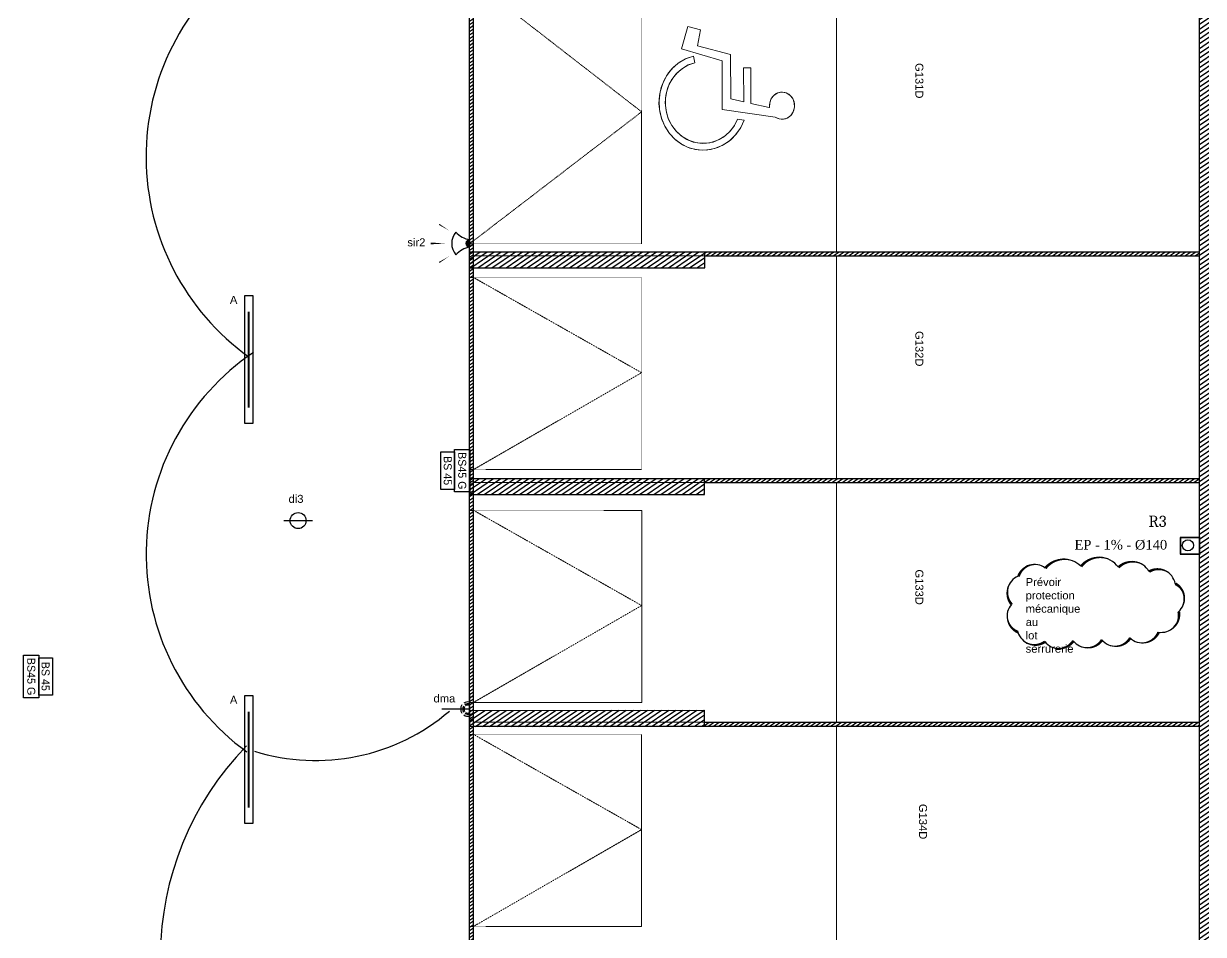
# Model space of a CAD drawing. Header units: millimetres. Extents: x 522027 to 600964, y -380282 to -298602.
# Drawn here: x 550519 to 565261, y -356263 to -344877 of the extents above; entities that cross this region are included whole.
import ezdxf

# ---------------------------------------------------------------- set-up
doc = ezdxf.new("R2010")
doc.units = ezdxf.units.MM
doc.linetypes.add('Style de ligne -1', pattern=[0.41664, 0.20828, -0.20836])
for name, color, linetype in [('3-BAT C-Niveau -2', 7, 'Continuous'), ('prlm-EAU-EP', 141, 'Continuous'), ('prlm-MOD', 64, 'Continuous')]:
    doc.layers.add(name, color=color, linetype=linetype)
doc.layers.add('prlm-ELEC-CFO', color=1, linetype='Continuous', lineweight=25)
doc.layers.add('prlm-ELEC-SSI', color=6, linetype='Continuous', lineweight=25)
doc.styles.add('Arial', font='arial.ttf')
doc.styles.add('Futura Std Book', font='')
doc.styles.add('prlm-eau-euev', font='pala.ttf', dxfattribs={"height": 18})
doc.styles.add('prlm-elec-cfo', font='comic.ttf', dxfattribs={"height": 12})
doc.styles.add('prlm-mod', font='cambriaz.ttf', dxfattribs={"height": 18})
doc.styles.get('Futura Std Book').set_extended_font_data('Futura Std Book')
pattern_1 = [(34.2763986, (505019.333, 142779.704), (18.9067772, -30.5091477), [])]
pattern_2 = [(34.276399, (505201.977, 142745.115), (-23.42441, 44.173488), [])]

# ---------------------------------------------------------------- blocks, each defined once
blk = doc.blocks.new('Groupe-46-1')
at = {"color": 7, "linetype": 'Continuous', "lineweight": 5, "flags": 128}
for points in [[(14530.3, -46814.8), (14975.9, -46730.4), (15041.1, -47074.4), (14595.5, -47158.8)], [(14084.7, -46899.2), (14530.3, -46814.8), (14595.5, -47158.8), (14149.9, -47243.2)]]:
    blk.add_lwpolyline(points, close=True, dxfattribs=at)
blk = doc.blocks.new('Groupe-48-1')
at = {"color": 7, "linetype": 'Continuous', "lineweight": 5, "flags": 128}
for points in [[(14596.4, -47163.7), (15042, -47079.3), (15093.7, -47352.6), (14648.2, -47437)], [(14150.8, -47248.1), (14596.4, -47163.7), (14648.2, -47437), (14202.6, -47521.3)]]:
    blk.add_lwpolyline(points, close=True, dxfattribs=at)
blk = doc.blocks.new('Groupe-49-1')
at = {"color": 7, "linetype": 'Continuous', "lineweight": 5, "flags": 128}
for points in [[(14649.1, -47441.9), (15094.7, -47357.5), (15150.5, -47652.2), (14704.9, -47736.5)], [(14203.5, -47526.3), (14649.1, -47441.9), (14704.9, -47736.5), (14259.3, -47820.9)]]:
    blk.add_lwpolyline(points, close=True, dxfattribs=at)
blk = doc.blocks.new('Groupe-50-1')
at = {"color": 7, "linetype": 'Continuous', "lineweight": 5, "flags": 128}
for points in [[(14705.8, -47741.5), (15151.4, -47657.1), (15204.5, -47937.3), (14758.9, -48021.7)], [(14260.2, -47825.8), (14705.8, -47741.5), (14758.9, -48021.7), (14313.3, -48106.1)]]:
    blk.add_lwpolyline(points, close=True, dxfattribs=at)
blk = doc.blocks.new('Groupe-51-1')
at = {"color": 7, "linetype": 'Continuous', "lineweight": 5, "flags": 128}
for points in [[(14759.8, -48026.6), (15205.4, -47942.2), (15257.3, -48216.3), (14811.7, -48300.7)], [(14314.2, -48111), (14759.8, -48026.6), (14811.7, -48300.7), (14366.2, -48385.1)]]:
    blk.add_lwpolyline(points, close=True, dxfattribs=at)
blk = doc.blocks.new('Groupe-103-1')
at = {"color": 7, "linetype": 'Continuous', "lineweight": 5}
blk.add_circle((15137.7, -47433.2), 6, dxfattribs=at)
blk = doc.blocks.new('Groupe-104-1')
at = {"color": 7, "linetype": 'Continuous', "lineweight": 13, "flags": 128}
blk.add_lwpolyline([(15163.5, -47408.9), (15170.9, -47448.3), (15131.6, -47455.7), (15124.2, -47416.4)], close=True, dxfattribs=at)
at = {"color": 7}
blk.add_blockref('Groupe-103-1', (0, 0), dxfattribs=at)
at = {"color": 7, "insert": (15168, -47449.9), "char_height": 11.33, "attachment_point": 1, "rotation": 280.7236, "line_spacing_factor": 0.962448, "style": 'Futura Std Book'}
blk.add_mtext('EPØ120\\P+Regard', dxfattribs=at)
blk = doc.blocks.new('Groupe-144-1')
at = {"color": 7, "linetype": 'Continuous', "lineweight": 13}
for p, q in [((14358.1, -46945.6), (14360.6, -46916.5)), ((14360.6, -46916.5), (14377.1, -46917.7)), ((14377.1, -46917.7), (14376.9, -46937.9)), ((14410.7, -46950.9), (14358.1, -46945.6)), ((14376.9, -46937.9), (14419.6, -46941)), ((14419.6, -46941), (14430.2, -46995.6)), ((14374.2, -46951.6), (14377.4, -46959.4)), ((14422.2, -47010.4), (14410.7, -46950.9)), ((14438.6, -46954.3), (14447.5, -46952.5)), ((14446.7, -46996.1), (14438.6, -46954.3)), ((14447.5, -46952.5), (14455.9, -46996.4)), ((14488.7, -47007.5), (14422.2, -47010.4)), ((14430.2, -46995.6), (14446.7, -46996.1)), ((14455.9, -46996.4), (14479.3, -46997.1)), ((14451.4, -47018.5), (14443.2, -47018.8))]:
    blk.add_line(p, q, dxfattribs=at)
at = {"color": 7, "linetype": 'Continuous', "lineweight": 13, "flags": 128}
for points in [[(14479.7, -46997), (14479, -46994.1), (14478.8, -46991.1), (14479.1, -46988.2), (14479.9, -46985.3), (14481.1, -46982.7), (14482.7, -46980.4), (14484.7, -46978.4), (14487, -46976.8), (14489.6, -46975.7), (14492.2, -46975.1), (14495, -46975), (14497.7, -46975.4), (14500.4, -46976.3), (14502.8, -46977.7), (14505.1, -46979.5), (14507, -46981.7), (14508.5, -46984.3), (14509.6, -46987), (14510.2, -46989.9), (14510.4, -46992.9), (14510.1, -46995.8), (14509.3, -46998.6), (14508.1, -47001.3), (14506.4, -47003.6), (14504.4, -47005.6), (14502.1, -47007.1), (14499.6, -47008.2), (14496.9, -47008.8), (14494.1, -47008.9), (14491.4, -47008.5), (14488.7, -47007.5), (14422.2, -47010.4), (14410.7, -46950.9), (14358.1, -46945.6), (14360.6, -46916.5), (14377.1, -46917.7), (14376.9, -46937.9), (14419.6, -46941), (14430.2, -46995.6), (14446.7, -46996.1), (14438.6, -46954.3), (14447.5, -46952.5), (14455.9, -46996.4), (14479.3, -46997.1)], [(14374.2, -46951.6), (14377.4, -46959.4), (14370.1, -46963.6), (14363.7, -46969.2), (14358.3, -46975.9), (14354.1, -46983.5), (14351.2, -46991.9), (14349.8, -47000.7), (14349.8, -47009.8), (14351.4, -47018.7), (14354.3, -47027.2), (14358.6, -47035.1), (14364, -47042), (14370.5, -47047.9), (14377.9, -47052.5), (14385.8, -47055.6), (14394.1, -47057.2), (14402.4, -47057.2), (14410.6, -47055.7), (14418.4, -47052.6), (14425.5, -47048), (14431.7, -47042.2), (14436.8, -47035.2), (14440.7, -47027.3), (14443.2, -47018.8), (14451.4, -47018.5), (14449, -47028.2), (14445, -47037.4), (14439.6, -47045.6), (14433, -47052.6), (14425.4, -47058.3), (14416.9, -47062.5), (14407.8, -47065.1), (14398.4, -47065.9), (14389, -47065), (14379.7, -47062.4), (14371, -47058.1), (14363.1, -47052.4), (14356.2, -47045.2), (14350.4, -47037), (14346, -47027.8), (14343.1, -47018.1), (14341.8, -47008), (14342.1, -46997.8), (14344, -46987.9), (14347.5, -46978.5), (14352.4, -46970), (14358.6, -46962.5), (14365.9, -46956.3)]]:
    blk.add_lwpolyline(points, close=True, dxfattribs=at)
for points in [[(14451.4, -47018.5), (14448.7, -47029.1), (14444.1, -47038.9), (14438, -47047.6), (14430.4, -47054.9), (14421.6, -47060.4), (14412, -47064.1), (14401.8, -47065.8), (14391.5, -47065.4), (14381.4, -47063), (14371.8, -47058.6), (14363.1, -47052.4), (14355.6, -47044.5), (14349.5, -47035.4), (14345.1, -47025.2), (14342.5, -47014.4), (14341.8, -47003.3), (14343, -46992.3), (14346, -46981.9), (14350.9, -46972.2), (14357.4, -46963.8), (14365.2, -46956.8), (14374.2, -46951.6)], [(14443.2, -47018.8), (14440.4, -47028.1), (14436, -47036.6), (14430.1, -47044), (14422.9, -47049.9), (14414.8, -47054.2), (14406, -47056.8), (14396.9, -47057.4), (14387.8, -47056.1), (14379, -47053), (14370.9, -47048.2), (14363.8, -47041.7), (14357.9, -47034), (14353.5, -47025.2), (14350.7, -47015.7), (14349.6, -47005.9), (14350.4, -46996.1), (14352.8, -46986.7), (14357, -46978), (14362.6, -46970.4), (14369.5, -46964.1), (14377.4, -46959.4)], [(14479.7, -46997), (14478.8, -46991.3), (14479.8, -46985.7), (14482.4, -46980.8), (14486.4, -46977.2), (14491.4, -46975.2), (14496.7, -46975.2), (14501.8, -46977), (14506.1, -46980.6), (14509, -46985.4), (14510.3, -46991), (14509.9, -46996.7), (14507.7, -47001.9), (14504, -47005.9), (14499.2, -47008.3), (14494, -47008.9), (14488.7, -47007.5)]]:
    blk.add_lwpolyline(points, dxfattribs=at)
blk = doc.blocks.new('Groupe-145-1')
at = {"color": 7}
blk.add_blockref('Groupe-144-1', (0, 0), dxfattribs=at)
blk = doc.blocks.new('Groupe-200-1')
at = {"color": 7, "linetype": 'Style de ligne -1', "lineweight": 5}
for p, q in [((14084.2, -46909.6), (14323.7, -47032.1)), ((14323.7, -47032.1), (14143.1, -47234.3))]:
    blk.add_line(p, q, dxfattribs=at)
at = {"color": 7, "linetype": 'Style de ligne -1', "lineweight": 5, "flags": 128}
blk.add_lwpolyline([(14354.4, -47194.3), (14143.1, -47234.3), (14081.7, -46910), (14293, -46870)], close=True, dxfattribs=at)
at = {"color": 7, "linetype": 'Continuous', "lineweight": 5, "flags": 128}
blk.add_lwpolyline([(14148, -47233.3), (14143.1, -47234.3), (14081.7, -46910), (14086.6, -46909.1)], close=True, dxfattribs=at)
blk = doc.blocks.new('PORTE DE GARAGE')
at = {"color": 7, "linetype": 'Style de ligne -1', "lineweight": 5}
for p in [(0, 5), (240, 5)]:
    blk.add_line(p, (121, 215), dxfattribs=at)
at = {"color": 7, "linetype": 'Style de ligne -1', "lineweight": 5, "flags": 128}
blk.add_lwpolyline([(0, 215), (240, 215), (240, 5), (0, 5)], close=True, dxfattribs=at)
at = {"color": 7, "linetype": 'Continuous', "lineweight": 13, "flags": 128}
blk.add_lwpolyline([(0, 5), (240, 5), (240, 0), (0, 0)], close=True, dxfattribs=at)
blk = doc.blocks.new('xi.di')
at = {"layer": 'prlm-ELEC-SSI', "color": 0, "linetype": 'ByBlock', "lineweight": -2, "flags": 128}
blk.add_lwpolyline([(-18, 0), (18, 0)], dxfattribs=at)
at = {"layer": 'prlm-ELEC-SSI', "color": 0, "linetype": 'ByBlock', "lineweight": -2}
blk.add_circle((0, 0), 10, dxfattribs=at)
blk = doc.blocks.new('xi.sir')
at = {"layer": 'prlm-ELEC-SSI'}
blk.add_hatch(color=0, dxfattribs=at).paths.add_polyline_path([(-4.8, 0, -1), (4.8, 0)])
at = {"layer": 'prlm-ELEC-SSI', "color": 0, "flags": 128}
for points in [[(0, 30, 0, 2.25, 0), (0, 48.8, 0, 0, 0)], [(-15.9, 25.5, 0, 1.5, 0), (-23.8, 38.2, 0, 0, 0)], [(15.9, 25.5, 0, 1.5, 0), (23.8, 38.2, 0, 0, 0)]]:
    blk.add_lwpolyline(points, format="xyseb", dxfattribs=at)
blk.add_lwpolyline([(-4.8, 0), (4.8, 0)], dxfattribs=at)
at = {"layer": 'prlm-ELEC-SSI', "color": 0}
for centre, radius, start, end in [((0, 0), 22.5, 50.6187, 129.3813), ((-33, -4.1), 28.5, 8.2221, 48.8754), ((33, -4.1), 28.5, 131.1246, 171.7779), ((0, 0), 4.81, 0, 180)]:
    blk.add_arc(centre, radius, start, end, dxfattribs=at)
blk = doc.blocks.new('xi.bs45g')
at = {"layer": 'prlm-ELEC-SSI', "color": 0, "linetype": 'ByBlock', "lineweight": -2}
blk.add_lwpolyline([(-26.5, 19), (26.5, 19), (26.5, 0), (-26.5, 0)], close=True, dxfattribs=at)
at = {"layer": 'prlm-ELEC-SSI', "color": 0, "linetype": 'ByBlock', "lineweight": -2, "insert": (0.1, 9.5), "char_height": 10, "width": 49.661, "attachment_point": 5, "style": 'prlm-elec-cfo', "bg_fill": 3, "box_fill_scale": 1, "bg_fill_color": 256, "bg_fill_transparency": 0}
blk.add_mtext('BS45 G', dxfattribs=at)
blk = doc.blocks.new('xi.bs45')
at = {"layer": 'prlm-ELEC-SSI', "color": 0, "linetype": 'ByBlock', "lineweight": -2}
blk.add_lwpolyline([(-23.5, 17), (23.5, 17), (23.5, 0), (-23.5, 0)], close=True, dxfattribs=at)
at = {"layer": 'prlm-ELEC-SSI', "color": 0, "linetype": 'ByBlock', "lineweight": -2, "insert": (-0.2, 8.4), "char_height": 10, "width": 43.769, "attachment_point": 5, "style": 'prlm-elec-cfo', "bg_fill": 3, "box_fill_scale": 1, "bg_fill_color": 256, "bg_fill_transparency": 0}
blk.add_mtext('BS 45', dxfattribs=at)
blk = doc.blocks.new('xi.luma')
at = {"layer": 'prlm-ELEC-CFO', "color": 0, "linetype": 'ByBlock', "lineweight": -2, "ltscale": 50}
blk.add_lwpolyline([(-80, -5), (-80, 5), (80, 5), (80, -5)], close=True, dxfattribs=at)
at = {"layer": 'prlm-ELEC-CFO', "color": 0, "linetype": 'ByBlock', "lineweight": 5, "ltscale": 50, "const_width": 2.6}
blk.add_lwpolyline([(-60, 0), (60, 0), (60, 0)], dxfattribs=at)

msp = doc.modelspace()

# ---------------------------------------------------------------- hatches: boundary and pattern name
at = {"layer": '3-BAT C-Niveau -2'}
h = msp.add_hatch(dxfattribs=at)
h.set_pattern_fill('MURS MACONNERIE-2', color=256, scale=10, angle=-10.7236, style=0, pattern_type=2)
h.set_pattern_definition([(34.276399, (505201.977, 142710.897), (-23.42441, 44.173488), [])])
h.paths.add_polyline_path([(565211.5, -369569.5), (565391.5, -369769.5), (565391.5, -326721.9), (565211.5, -326721.9)])
h = msp.add_hatch(dxfattribs=at)
h.set_pattern_fill('50_BETON', color=256, scale=10, angle=-10.7236, style=0, pattern_type=2)
h.set_pattern_definition(pattern_1)
h.paths.add_polyline_path([(556091.2, -367839.2), (556141.2, -367839.2), (556141.2, -344230.4), (556091.2, -344230.4)])
h = msp.add_hatch(dxfattribs=at)
h.set_pattern_fill('MURS MACONNERIE-2', color=256, scale=10, angle=-10.7236, style=0, pattern_type=2)
h.set_pattern_definition(pattern_2)
h.paths.add_polyline_path([(556091.2, -347730.4), (556091.2, -347930.4), (559029.2, -347930.4), (559029.2, -347730.4)])
h = msp.add_hatch(dxfattribs=at)
h.set_pattern_fill('50_BETON', color=256, scale=10, angle=-10.7236, style=0, pattern_type=2)
h.set_pattern_definition(pattern_1)
h.paths.add_polyline_path([(559029.2, -347730.4), (559029.2, -347780.4), (565211.3, -347780.4), (565211.3, -347730.4)])
h = msp.add_hatch(dxfattribs=at)
h.set_pattern_fill('MURS MACONNERIE-2', color=256, scale=10, angle=-10.7236, style=0, pattern_type=2)
h.set_pattern_definition(pattern_2)
h.paths.add_polyline_path([(556091.2, -350561.7), (556091.2, -350761.7), (559028.6, -350761.7), (559028.6, -350561.7)])
h = msp.add_hatch(dxfattribs=at)
h.set_pattern_fill('50_BETON', color=256, scale=10, angle=-10.7236, style=0, pattern_type=2)
h.set_pattern_definition(pattern_1)
h.paths.add_polyline_path([(559028.6, -350561.7), (559028.6, -350611.7), (565211.3, -350611.7), (565211.3, -350561.7)])
h = msp.add_hatch(dxfattribs=at)
h.set_pattern_fill('MURS MACONNERIE-2', color=256, scale=10, angle=-10.7236, style=0, pattern_type=2)
h.set_pattern_definition(pattern_2)
h.paths.add_polyline_path([(556091.1, -353462.8), (556091.2, -353662.8), (559027.9, -353660.8), (559027.8, -353460.8)])
h = msp.add_hatch(dxfattribs=at)
h.set_pattern_fill('50_BETON', color=256, scale=10, angle=-10.7236, style=0, pattern_type=2)
h.set_pattern_definition(pattern_1)
h.paths.add_polyline_path([(559027.9, -353610.8), (559027.9, -353660.8), (565211.4, -353660.8), (565211.4, -353610.8)])

# ---------------------------------------------------------------- linework, layer by layer
for p, q in [((565211.5, -367839.2), (565211.5, -335098.1)), ((556091.2, -367839.2), (556091.2, -344230.4)), ((556091.2, -367839.2), (556091.2, -344230.4)), ((556141.2, -367839.2), (556141.2, -344230.4)), ((556141.2, -346949.2), (556141.2, -344230.4)), ((565211.5, -367839.2), (565211.5, -344359.2)), ((556141.2, -367839.2), (556141.2, -347149.2)), ((556091.2, -347730.4), (559029.2, -347730.4)), ((556091.2, -347730.4), (559029.2, -347730.4)), ((556091.2, -347930.4), (556091.2, -347730.4)), ((559029.2, -347730.4), (565211.3, -347730.4)), ((559029.2, -347730.4), (565211.3, -347730.4)), ((559029.2, -347780.4), (559029.2, -347730.4)), ((559029.2, -347930.4), (559029.2, -347730.4)), ((565211.3, -347780.4), (565211.3, -347730.4)), ((559029.2, -347780.4), (565211.3, -347780.4)), ((559029.2, -347780.4), (565211.3, -347780.4)), ((556091.2, -347930.4), (559029.2, -347930.4)), ((556091.2, -347930.4), (559029.2, -347930.4)), ((556091.2, -350561.7), (559028.6, -350561.7)), ((556091.2, -350561.7), (559028.6, -350561.7)), ((556091.2, -350761.7), (556091.2, -350561.7)), ((559028.6, -350561.7), (565211.3, -350561.7)), ((559028.6, -350561.7), (565211.3, -350561.7)), ((559028.6, -350611.7), (559028.6, -350561.7)), ((559028.6, -350761.7), (559028.6, -350561.7)), ((559028.6, -350611.7), (565211.3, -350611.7)), ((559028.6, -350611.7), (565211.3, -350611.7)), ((565211.3, -350611.7), (565211.3, -350561.7)), ((556091.2, -350761.7), (559028.6, -350761.7)), ((556091.2, -350761.7), (559028.6, -350761.7)), ((556091.1, -353462.8), (559027.8, -353460.8)), ((556091.1, -353462.8), (559027.8, -353460.8)), ((559027.9, -353660.8), (559027.8, -353460.8)), ((559027.9, -353610.8), (565211.4, -353610.8)), ((559027.9, -353610.8), (565211.4, -353610.8)), ((559027.9, -353660.8), (559027.9, -353610.8)), ((565211.4, -353660.8), (565211.4, -353610.8)), ((556091.2, -353662.8), (559027.9, -353660.8)), ((556091.2, -353662.8), (559027.9, -353660.8)), ((559027.9, -353660.8), (565211.4, -353660.8)), ((559027.9, -353660.8), (565211.4, -353660.8))]:
    msp.add_line(p, q, dxfattribs=at)
at = {"layer": 'prlm-EAU-EP'}
msp.add_circle((565066.3, -351399.1), 70, dxfattribs=at)
at = {"layer": 'prlm-ELEC-CFO', "color": 1, "lineweight": 30}
msp.add_line((556091.2, -353662.8), (556091.1, -353462.8), dxfattribs=at)
at = {"layer": 'prlm-ELEC-CFO', "color": 1, "lineweight": 30, "flags": 128}
for points in [[(556094.6, -353645.9), (556094.6, -353245.9)], [(556094.6, -353445.9), (555744.6, -353445.9)]]:
    msp.add_lwpolyline(points, dxfattribs=at)
at = {"layer": 'prlm-ELEC-CFO'}
for centre, radius, start, end in [((554171, -351527), 2562, 252.58381, 310.64372), ((555994.3, -356542.8), 3765, 135.56862, 223.51604)]:
    msp.add_arc(centre, radius, start, end, dxfattribs=at)
at = {"layer": 'prlm-ELEC-CFO', "color": 1, "lineweight": 30}
for radius, start, end in [(90, 144.99999, 214.99999), (65, 144.99999, 214.99999), (90, 78.19703, 124.99999), (50, 144.99999, 214.99999), (65, 70.96132, 124.99999), (50, 62.62553, 124.99999), (50, 234.99999, 297.37445), (90, 234.99999, 281.80296), (65, 234.99999, 289.03867)]:
    msp.add_arc((556070.5, -353445.9), radius, start, end, dxfattribs=at)
at = {"layer": 'prlm-MOD'}
for p, q in [((564974.1, -351299.6), (565209.7, -351299.6)), ((564974.1, -351510.1), (564974.1, -351299.6)), ((565209.7, -351299.6), (565209.7, -351510.1)), ((565209.7, -351510.1), (564974.1, -351510.1)), ((563283, -351683.3), (563283, -351683.3)), ((564198.1, -351671.8), (564198.1, -351671.8)), ((562947.3, -351786.2), (562947.3, -351786.2)), ((564580.1, -351725.2), (564580.1, -351725.2)), ((564908.2, -351877.7), (564908.2, -351877.7)), ((562863.4, -352137), (562863.4, -352137)), ((564950.1, -352228.5), (564950.1, -352228.5)), ((562943.5, -352484), (562943.5, -352484)), ((563279.2, -352602.2), (563279.2, -352602.2)), ((563634, -352590.8), (563634, -352590.8)), ((563992.6, -352579.4), (563992.6, -352579.4)), ((564343.6, -352556.5), (564343.6, -352556.5)), ((564698.3, -352484), (564698.3, -352484))]:
    msp.add_line(p, q, dxfattribs=at)
at = {"layer": 'prlm-MOD', "const_width": 20}
msp.add_lwpolyline([(564976.9, -351301), (565212.5, -351301), (565212.5, -351511.6), (564976.9, -351511.6)], close=True, dxfattribs=at)
at = {"layer": 'prlm-MOD'}
msp.add_lwpolyline([(563732.5, -351661.8, 0, 35, 0.4434044), (563285.8, -351684.7, 0, 35, 0.5205671), (563285.8, -351684.7, 0, 35, 0.5205671), (562950.1, -351787.7, 0, 35, 0.5205671), (562950.1, -351787.7, 0, 35, 0.5205671), (562866.1, -352138.5, 0, 35, 0.5205671), (562866.1, -352138.5, 0, 35, 0.5205671), (562946.3, -352485.5, 0, 35, 0.5205671), (562946.3, -352485.5, 0, 35, 0.5205671), (563282, -352603.7, 0, 35, 0.5205671), (563282, -352603.7, 0, 35, 0.5205671), (563636.8, -352592.2, 0, 35, 0.5205671), (563636.8, -352592.2, 0, 35, 0.5205671), (563995.4, -352580.8, 0, 35, 0.5205671), (563995.4, -352580.8, 0, 35, 0.5205671), (564346.3, -352557.9, 0, 35, 0.5205671), (564346.3, -352557.9, 0, 35, 0.5205671), (564701.1, -352485.5, 0, 35, 0.5205671), (564701.1, -352485.5, 0, 35, 0.5205671), (564952.9, -352230, 0, 35, 0.5205671), (564952.9, -352230, 0, 35, 0.5205671), (564910.9, -351879.2, 0, 35, 0.5205671), (564910.9, -351879.2, 0, 35, 0.5205671), (564582.9, -351726.6, 0, 35, 0.5205671), (564582.9, -351726.6, 0, 35, 0.4901257), (564200.8, -351673.3, 0, 35, 0.5205671), (564200.8, -351673.3, 0, 35, 0.5009374)], format="xyseb", close=True, dxfattribs=at)
for centre, radius, start, end in [((563516.8, -351874.2), 301.8, 45.10615, 140.75698), ((563959.6, -351841.2), 292.4, 35.38462, 141.81664), ((563151.2, -351852.3), 214.3, 52.04951, 162.04951), ((564368.4, -351846.6), 244, 29.82366, 134.26631), ((564690.7, -351916.3), 220.8, 10.06626, 120.06626), ((563028.2, -351991), 220.2, 111.54537, 221.54537), ((564806.3, -352067.8), 215.7, 311.82135, 61.82135), ((563024.9, -352282.5), 217.4, 138.00044, 248.00044), ((564734.8, -352268.1), 218.9, 260.41749, 10.41749), ((563152.7, -352425.6), 217.2, 195.60236, 305.60236), ((563452.6, -352472.3), 216.7, 216.84675, 326.84675), ((563809.3, -352459.5), 219, 216.82712, 326.82712), ((564160.1, -352445), 214.7, 218.72967, 328.72967), ((564495.6, -352396), 221, 226.54148, 336.54148)]:
    msp.add_arc(centre, radius, start, end, dxfattribs=at)

# ---------------------------------------------------------------- block references
at = {"layer": '3-BAT C-Niveau -2', "yscale": 10, "zscale": 10}
for name, p, xscale, rotation in [('Groupe-46-1', (505019.3, 142779.7), 10, 349.2763985886067), ('Groupe-200-1', (505019.3, 142779.7), 10, 349.2763985886067), ('Groupe-145-1', (505019.3, 142779.7), 10, 349.2763985886067), ('Groupe-48-1', (505019.3, 142779.7), 10, 349.2763985886067), ('PORTE DE GARAGE', (556091.2, -350451.1), -10, 269.999993332495), ('Groupe-49-1', (505019.3, 142779.7), 10, 349.2763985886067), ('PORTE DE GARAGE', (556092, -353361.7), -10, 269.999993332495), ('Groupe-104-1', (505019.3, 142779.7), 10, 349.2763985886067), ('Groupe-50-1', (505019.3, 142779.7), 10, 349.2763985886067), ('PORTE DE GARAGE', (556091.2, -356162.7), -10, 269.999993332495), ('Groupe-51-1', (505019.3, 142779.7), 10, 349.2763985886067)]:
    msp.add_blockref(name, p, dxfattribs=dict(at, xscale=xscale, rotation=rotation))
at = {"layer": 'prlm-ELEC-CFO', "xscale": 10, "yscale": 10, "zscale": 10, "rotation": 269.9999999999994}
for p in [(553332, -349076.4), (553332, -354076.4)]:
    msp.add_blockref('xi.luma', p, dxfattribs=at)
at = {"layer": 'prlm-ELEC-SSI', "color": 6, "ltscale": 25, "xscale": 10, "yscale": 10, "zscale": 10}
msp.add_blockref('xi.di', (553950, -351090.2), dxfattribs=at)
at = {"layer": 'prlm-ELEC-SSI', "xscale": 10, "yscale": 10, "zscale": 10, "rotation": 269.9999999999999}
msp.add_blockref('xi.bs45g', (550519.5, -353038.6), dxfattribs=at)

# ---------------------------------------------------------------- texts
at = {"layer": '3-BAT C-Niveau -2', "char_height": 100, "attachment_point": 5, "rotation": 269.99999, "line_spacing_factor": 1.060906, "style": 'Arial'}
for s, insert in [('G131D', (561710.6, -345591.7)), ('G132D', (561710.8, -348941.7)), ('G133D', (561710.8, -351921.7)), ('G134D', (561756.9, -354852.5))]:
    msp.add_mtext(s, dxfattribs=dict(at, insert=insert))
at = {"layer": 'prlm-EAU-EP', "style": 'prlm-mod'}
msp.add_text('R3', height=140, dxfattribs=at).set_placement((564574.9, -351168.1))
at = {"layer": 'prlm-EAU-EP', "style": 'prlm-eau-euev'}
msp.add_text('EP - 1%%% - Ø140', height=120, rotation=360, dxfattribs=at).set_placement((563650.3, -351451.6))
at = {"layer": 'prlm-ELEC-CFO', "color": 1, "lineweight": 30, "style": 'Arial'}
msp.add_text('dma', height=100, dxfattribs=at).set_placement((555641.5, -353362.8))
at = {"layer": 'prlm-ELEC-CFO', "char_height": 100, "attachment_point": 2, "line_spacing_factor": 0.8, "style": 'Arial', "bg_fill": 3, "box_fill_scale": 0.95, "bg_fill_color": 256, "bg_fill_transparency": 0}
for insert in [(553143.7, -348280.2), (553143.7, -353280.2)]:
    msp.add_mtext('A', dxfattribs=dict(at, insert=insert))
at = {"layer": 'prlm-ELEC-SSI', "color": 6, "insert": (553923.4, -350768.2), "char_height": 100, "attachment_point": 2, "line_spacing_factor": 0.8, "style": 'Arial', "bg_fill": 3, "box_fill_scale": 0.95, "bg_fill_color": 256, "bg_fill_transparency": 0}
msp.add_mtext('{di3}', dxfattribs=at)
at = {"layer": 'prlm-MOD', "insert": (563039.9, -351807.8), "char_height": 100, "width": 13.263, "attachment_point": 1, "style": 'Arial'}
msp.add_mtext('Prévoir protection\\Pmécanique au\\Plot serrurerie', dxfattribs=at)

# ---------------------------------------------------------------- next in the draw order: linework, layer by layer
at = {"layer": 'prlm-ELEC-CFO'}
for centre, radius, start, end in [((555128, -346541.6), 3078.3, 126.27, 234.37134), ((555100.9, -351513.2), 3050, 124.11181, 233.97168)]:
    msp.add_arc(centre, radius, start, end, dxfattribs=at)

# ---------------------------------------------------------------- next in the draw order: block references
at = {"layer": 'prlm-ELEC-SSI', "xscale": 10, "yscale": 10, "zscale": 10, "rotation": 269.9999999999999}
for name, p in [('xi.bs45g', (555904.1, -350466.4)), ('xi.bs45', (550709.5, -353038.6))]:
    msp.add_blockref(name, p, dxfattribs=at)

# ---------------------------------------------------------------- next in the draw order: texts
at = {"layer": 'prlm-ELEC-SSI', "insert": (555426.9, -347561.4), "char_height": 100, "attachment_point": 2, "line_spacing_factor": 0.8, "style": 'Arial', "bg_fill": 3, "box_fill_scale": 0.95, "bg_fill_color": 256, "bg_fill_transparency": 0}
msp.add_mtext('{sir2}', dxfattribs=at)

# ---------------------------------------------------------------- next in the draw order: block references
at = {"layer": 'prlm-ELEC-SSI', "color": 6, "xscale": 10, "yscale": 10, "zscale": 10, "rotation": 90.00000000000006}
msp.add_blockref('xi.sir', (556093.9, -347625.2), dxfattribs=at)
at = {"layer": 'prlm-ELEC-SSI', "xscale": 10, "yscale": 10, "zscale": 10, "rotation": 269.9999999999999}
msp.add_blockref('xi.bs45', (555734.1, -350466.4), dxfattribs=at)

doc.saveas('drawing.dxf')
